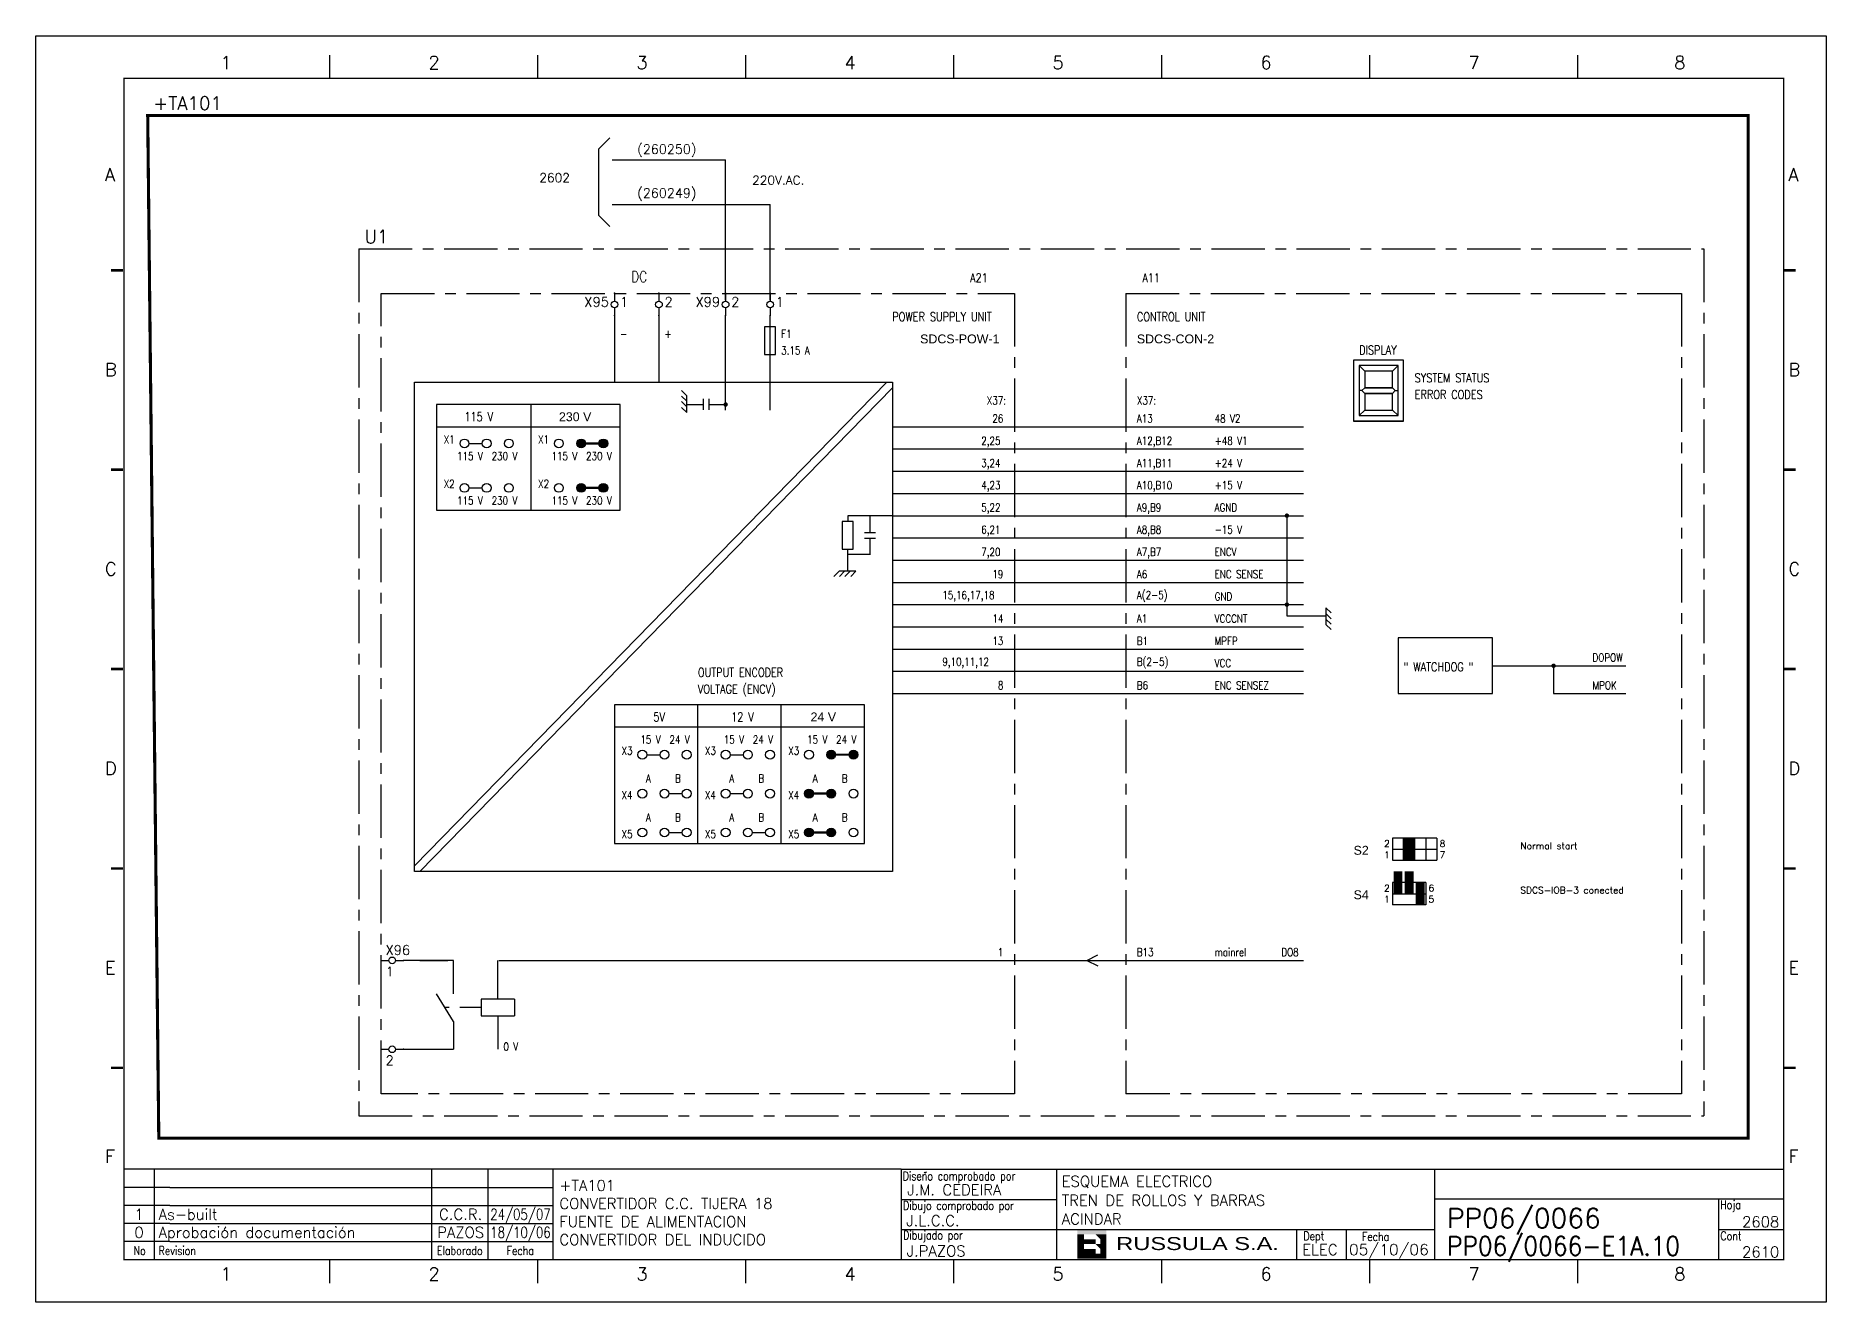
# Model space of a CAD drawing. Extents: x -25 to 1044, y -25744 to 292.
# Drawn here: x -25.4 to 394.6, y -1212.5 to -915.5 of the extents above; entities that cross this region are included whole.
import ezdxf
from ezdxf.enums import TextEntityAlignment as Align

# ---------------------------------------------------------------- set-up
doc = ezdxf.new("R2010")
doc.units = 0
doc.header["$LTSCALE"] = 10
doc.header["$MEASUREMENT"] = 0
for name, pattern in [('CENTER', [2, 1.25, -0.25, 0.25, -0.25]), ('DASHDOT', [1, 0.5, -0.25, 0, -0.25]), ('DASHED', [0.75, 0.5, -0.25])]:
    doc.linetypes.add(name, pattern=pattern)
doc.layers.get('0').update_dxf_attribs({"linetype": 'CONTINUOUS'})
for name, color, linetype in [('1', 7, 'CONTINUOUS'), ('10', 5, 'CONTINUOUS'), ('2', 7, 'CONTINUOUS'), ('25', 3, 'CONTINUOUS'), ('25K', 4, 'DASHED'), ('25PK', 4, 'CENTER'), ('35', 2, 'CONTINUOUS'), ('8', 1, 'CONTINUOUS'), ('9', 6, 'CONTINUOUS'), ('DIBUJO', 7, 'CONTINUOUS'), ('NODE', 7, 'CONTINUOUS')]:
    doc.layers.add(name, color=color, linetype=linetype)
doc.styles.add('ABBSTYLE', font='ROMANS.SHX', dxfattribs={"width": 0.8})
doc.styles.add('HELV', font='HELVBLD.SHX', dxfattribs={"width": 1.2})
doc.styles.add('HELVETICA', font='HELV.SHX')
doc.styles.add('LABEL', font='SIMPLEX', dxfattribs={"width": 0.8, "height": 4})
doc.styles.add('ROMANS', font='romans')
doc.styles.get("Standard").update_dxf_attribs({"font": 'simplex'})

# ---------------------------------------------------------------- blocks, each defined once
blk = doc.blocks.new('NOD', base_point=(237.5, 170))
at = {"layer": 'NODE'}
blk.add_point((237.5, 170), dxfattribs=at)
blk = doc.blocks.new('$$PLL21C')
for p, q in [((-2.5, 0), (-0.75, 0)), ((0.75, 0), (2.5, 0))]:
    blk.add_line(p, q)
at = {"layer": '2'}
blk.add_circle((0, 0), 0.75, dxfattribs=at)
for p in [(-2.5, 0), (2.5, 0)]:
    blk.add_blockref('NOD', p, dxfattribs=at)
at = {"layer": '8'}
blk.add_attdef('*A', (-1.5, -3.575), '', height=2.15, dxfattribs=at)
at = {"layer": '9'}
blk.add_attdef('ID', (-1.5, 1.25), '', height=2.15, dxfattribs=at)
blk = doc.blocks.new('$$PLU21C')
for p, q in [((0, 2.5), (0, 0.75)), ((0, -0.75), (0, -2.5))]:
    blk.add_line(p, q)
at = {"layer": '2'}
blk.add_circle((0, 0), 0.75, dxfattribs=at)
for p in [(0, 2.5), (0, -2.5)]:
    blk.add_blockref('NOD', p, dxfattribs=at)
at = {"layer": '8'}
blk.add_attdef('*A', (1.25, -0.5), '', height=2.15, dxfattribs=at)
at = {"layer": '9'}
blk.add_attdef('ID', text='', height=2.15, dxfattribs=at).set_placement((-1.25, -0.5), align=Align.RIGHT)
blk = doc.blocks.new('newcajec')
at = {"layer": '1'}
for p, q in [((179.4, 20.85), (0.13, 20.85)), ((7, 20.85), (7, 0)), ((71, 20.85), (71, 0)), ((84, 20.85), (84, 0.09)), ((99, 20.85), (99, 0)), ((215.2, 20.8), (215.2, 0)), ((10.6, 16.64), (0, 16.64)), ((10.6, 16.64), (99, 16.64)), ((184.64, 20.18), (184.81, 20.01)), ((184.81, 20.01), (185.18, 20.25)), ((10.6, 12.48), (0, 12.48)), ((10.6, 12.48), (99, 12.48)), ((179.4, 13.87), (215.2, 13.87)), ((368, 14.06), (368, 0)), ((10.6, 8.32), (0, 8.32)), ((10.6, 8.32), (99, 8.32)), ((10.6, 4.16), (0, 4.16)), ((10.6, 4.16), (99, 4.16)), ((179.4, 6.93), (267.63, 6.93)), ((267.63, 6.93), (302.5, 6.93)), ((270.63, 6.91), (270.63, 0)), ((282.07, 6.93), (282.07, 0)), ((368, 6.93), (383, 6.93))]:
    blk.add_line(p, q, dxfattribs=at)
for points in [[(47.5, 272.5, 0.3, 0.3, 0), (47.5, 277.91, 0.3, 0.3, 0)], [(95.5, 272.5, 0.3, 0.3, 0), (95.5, 277.91, 0.3, 0.3, 0)], [(143.5, 272.5, 0.3, 0.3, 0), (143.5, 277.91, 0.3, 0.3, 0)], [(191.5, 272.5, 0.3, 0.3, 0), (191.5, 277.91, 0.3, 0.3, 0)], [(239.5, 272.5, 0.3, 0.3, 0), (239.5, 277.91, 0.3, 0.3, 0)], [(287.5, 272.5, 0.3, 0.3, 0), (287.5, 277.91, 0.3, 0.3, 0)], [(335.5, 272.5, 0.3, 0.3, 0), (335.5, 277.91, 0.3, 0.3, 0)], [(-2.99, 228.23, 0.6, 0.6, 0), (-0.18, 228.23, 0.6, 0.6, 0)], [(383.01, 228.23, 0.6, 0.6, 0), (385.82, 228.23, 0.6, 0.6, 0)], [(-2.99, 182.23, 0.6, 0.6, 0), (-0.18, 182.23, 0.6, 0.6, 0)], [(383.01, 182.23, 0.6, 0.6, 0), (385.82, 182.23, 0.6, 0.6, 0)], [(-2.99, 136.23, 0.6, 0.6, 0), (-0.18, 136.23, 0.6, 0.6, 0)], [(383.01, 136.23, 0.6, 0.6, 0), (385.82, 136.23, 0.6, 0.6, 0)], [(-2.99, 90.23, 0.6, 0.6, 0), (-0.18, 90.23, 0.6, 0.6, 0)], [(383.01, 90.23, 0.6, 0.6, 0), (385.82, 90.23, 0.6, 0.6, 0)], [(-2.99, 44.23, 0.6, 0.6, 0), (-0.18, 44.23, 0.6, 0.6, 0)], [(383.01, 44.23, 0.6, 0.6, 0), (385.82, 44.23, 0.6, 0.6, 0)], [(383, 20.8, 0.3, 0.3, 0), (179.4, 20.8, 0.3, 0.3, 0), (179.4, 0, 0.3, 0.3, 0)], [(302.5, 20.8, 0.3, 0.3, 0), (302.5, 0, 0.3, 0.3, 0)], [(302.5, 14, 0.3, 0.3, 0), (383, 14, 0.3, 0.3, 0)], [(47.5, -5.5, 0.3, 0.3, 0), (47.5, -0.09, 0.3, 0.3, 0)], [(95.5, -5.5, 0.3, 0.3, 0), (95.5, -0.09, 0.3, 0.3, 0)], [(143.5, -5.5, 0.3, 0.3, 0), (143.5, -0.09, 0.3, 0.3, 0)], [(191.5, -5.5, 0.3, 0.3, 0), (191.5, -0.09, 0.3, 0.3, 0)], [(239.5, -5.5, 0.3, 0.3, 0), (239.5, -0.09, 0.3, 0.3, 0)], [(287.5, -5.5, 0.3, 0.3, 0), (287.5, -0.09, 0.3, 0.3, 0)], [(335.5, -5.5, 0.3, 0.3, 0), (335.5, -0.09, 0.3, 0.3, 0)]]:
    blk.add_lwpolyline(points, format="xyseb", dxfattribs=at)
at = {"layer": '1', "const_width": 0.3}
blk.add_lwpolyline([(0, 0), (0, 272.5), (383, 272.5), (383, 0)], close=True, dxfattribs=at)
at = {"layer": '2', "color": 14}
for p, q in [((221.42, 4.69), (221.42, 5.81)), ((221.42, 2.47), (221.42, 3.58))]:
    blk.add_line(p, q, dxfattribs=at)
for points in [[(220.05, 5.81), (220.05, 6.92), (226.74, 5.81), (226.74, 6.92)], [(221.42, 2.47), (220.05, 2.47), (221.42, 5.81), (220.05, 5.81)], [(221.42, 4.69), (224.25, 4.69), (221.42, 3.58), (224.25, 3.58)], [(224.25, 5.81), (225.37, 5.81), (225.37, 4.69)], [(225.37, 5.81), (226.74, 5.81), (225.37, 1.35), (226.74, 1.35)], [(224.25, 0.24), (224.25, 2.47), (220.05, 0.24), (220.05, 2.47)], [(224.25, 3.58), (225.37, 3.58), (225.37, 2.47)], [(226.74, 1.35), (226.74, 0.24), (224.25, 1.35), (224.25, 0.24)]]:
    blk.add_solid(points, dxfattribs=at)
at = {"layer": '1', "style": 'ROMANS'}
for s, p in [('1', (22.29, 274.68)), ('2', (70.29, 274.68)), ('3', (118.29, 274.68)), ('4', (166.29, 274.68)), ('5', (214.29, 274.68)), ('6', (262.29, 274.68)), ('7', (310.29, 274.68)), ('8', (357.79, 274.68)), ('A', (-4.37, 248.84)), ('A', (384.13, 248.84)), ('B', (-4.37, 203.84)), ('B', (384.13, 203.84)), ('C', (-4.37, 157.84)), ('C', (384.13, 157.84)), ('D', (-4.37, 111.84)), ('D', (384.13, 111.84)), ('E', (-4.37, 65.84)), ('E', (384.13, 65.84)), ('F', (-4.37, 22.34)), ('F', (384.13, 22.34)), ('1', (22.29, -4.82)), ('2', (70.29, -4.82)), ('3', (118.29, -4.82)), ('4', (166.29, -4.82)), ('5', (214.29, -4.82)), ('6', (262.29, -4.82)), ('7', (310.29, -4.82)), ('8', (357.79, -4.82))]:
    blk.add_text(s, height=3, dxfattribs=at).set_placement(p)
at = {"layer": '1', "style": 'LABEL', "width": 0.8}
for s, p in [('Diseno comprobado por', (179.73, 18.27)), ('Dibujo comprobado por', (179.81, 11.47)), ('Hoja', (368.38, 11.66)), ('Dibujado por', (179.83, 4.64)), ('Fecha', (285.71, 4.3)), ('Cont', (368.43, 4.46)), ('No', (2.23, 1.05)), ('Revision', (8, 1.05))]:
    blk.add_text(s, height=2, dxfattribs=at).set_placement(p)
for s, p in [('Dept', (274.61, 4.44)), ('Elaborado', (77.5, 1.05)), ('Fecha', (91.5, 1.05))]:
    blk.add_text(s, height=2, dxfattribs=at).set_placement(p, align=Align.CENTER)
at = {"layer": '10', "style": 'ROMANS'}
for tag, p in [('REV41', (3.5, 18.74)), ('REV43', (77.7, 18.74)), ('REV31', (3.5, 14.58)), ('REV33', (77.7, 14.58)), ('REV21', (3.5, 10.42)), ('REV23', (77.7, 10.42)), ('REV11', (3.5, 6.27)), ('REV13', (77.7, 6.27))]:
    blk.add_attdef(tag, text='', height=2.5, dxfattribs=at).set_placement(p, align=Align.MIDDLE)
for tag, p, height in [('REV42', (8, 17.49), 2.5), ('SHEETNAME1', (100.5, 15.83), 2.5), ('DESIGNCHECK', (180.74, 14.83), 2.5), ('DOCUMENTTYPE', (216.43, 16.8), 2.5), ('NOTA', (305.32, 15.8), 3), ('REV32', (8, 13.33), 2.5), ('SHEETNAME2', (100.5, 11.67), 2.5), ('OBJECT', (216.43, 12.4), 2.5), ('REV22', (8, 9.17), 2.5), ('SHEETNAME3', (100.5, 7.51), 2.5), ('DRAWINGCHECK', (180.53, 7.71), 2.5), ('CUSTOMER', (216.43, 8.08), 2.5), ('ORDER', (305.32, 7.3), 4.5), ('REV12', (8, 5.01), 2.5), ('SHEETNAME4', (100.5, 3.35), 2.5), ('DOCUMENT_ID', (305.32, 0.93), 4.4), ('USER', (180.63, 0.71), 2.5), ('DEPARTMENT', (271.93, 1.05), 2.5)]:
    blk.add_attdef(tag, p, '', height=height, dxfattribs=at)
for tag, width, p, p2 in [('REV44', 1.221199, (84.53, 17.49), (98.48, 17.49)), ('REV34', 1.221199, (84.53, 13.33), (98.48, 13.33)), ('REV24', 1.221199, (84.53, 9.17), (98.48, 9.17)), ('REV14', 1.221199, (84.53, 5.01), (98.48, 5.01)), ('CREATED2', 7.039915, (282.71, 1.05), (301.14, 1.05))]:
    blk.add_attdef(tag, text='', height=2.5, dxfattribs=dict(at, width=width)).set_placement(p, p2, align=Align.FIT)
for tag, p in [('SHEET', (382, 7.43)), ('NEXTSHEET', (382, 0.5))]:
    blk.add_attdef(tag, text='', height=2.5, dxfattribs=at).set_placement(p, align=Align.RIGHT)
at = {"layer": 'DIBUJO', "color": 14, "style": 'HELVETICA', "width": 1.3}
blk.add_text('RUSSULA S.A.', height=3, dxfattribs=at).set_placement((229, 2.19))

msp = doc.modelspace()

# ---------------------------------------------------------------- linework, layer by layer
at = {"layer": '2', "color": 7}
for p, q in [((106.68, -941.96), (109.28, -939.36)), ((106.68, -957.61), (106.68, -941.96)), ((109.81, -944.57), (136.43, -944.57)), ((136.43, -977.42), (136.43, -944.57)), ((109.81, -955), (146.86, -955)), ((146.86, -977.42), (146.86, -955)), ((109.28, -960.21), (106.68, -957.61)), ((292.87, -1103.61), (292.87, -1108.83)), ((303.3, -1103.61), (292.87, -1103.61)), ((295.48, -1108.83), (295.48, -1103.61)), ((298.08, -1108.83), (298.08, -1103.61)), ((300.69, -1103.61), (300.69, -1108.83)), ((303.3, -1103.61), (303.3, -1108.83)), ((292.87, -1106.22), (303.3, -1106.22)), ((292.87, -1108.83), (303.3, -1108.83)), ((292.87, -1108.83), (303.3, -1108.83)), ((300.69, -1114.04), (292.87, -1114.04)), ((292.87, -1114.04), (292.87, -1119.26)), ((292.87, -1116.65), (300.69, -1116.65)), ((300.69, -1114.04), (300.69, -1119.26)), ((300.69, -1119.26), (292.87, -1119.26))]:
    msp.add_line(p, q, dxfattribs=at)
at = {"layer": '2', "color": 3, "linetype": 'DASHDOT'}
msp.add_lwpolyline([(0.86, -934.14, 0.73, 0.73, 0), (376.3, -934.14, 0.73, 0.73, 0), (376.3, -1174.01, 0.73, 0.73, 0), (3.46, -1174.01, 0.73, 0.73, 0), (0.86, -934.14, 0.73, 0.73, 0)], format="xyseb", dxfattribs=at)
at = {"layer": '2', "color": 7}
for points in [[(102.02, -1011.06, 1.04, 1.04, 1), (103.06, -1011.06, 1.04, 1.04, 1)], [(107.23, -1011.06, 1.04, 1.04, 1), (108.27, -1011.06, 1.04, 1.04, 1)], [(102.02, -1021.48, 1.04, 1.04, 1), (103.06, -1021.48, 1.04, 1.04, 1)], [(107.23, -1021.48, 1.04, 1.04, 1), (108.27, -1021.48, 1.04, 1.04, 1)], [(160.68, -1084.06, 1.04, 1.04, 1), (161.72, -1084.06, 1.04, 1.04, 1)], [(165.89, -1084.06, 1.04, 1.04, 1), (166.94, -1084.06, 1.04, 1.04, 1)], [(155.47, -1093.18, 1.04, 1.04, 1), (156.51, -1093.18, 1.04, 1.04, 1)], [(160.68, -1093.18, 1.04, 1.04, 1), (161.72, -1093.18, 1.04, 1.04, 1)], [(155.47, -1102.31, 1.04, 1.04, 1), (156.51, -1102.31, 1.04, 1.04, 1)], [(160.68, -1102.31, 1.04, 1.04, 1), (161.72, -1102.31, 1.04, 1.04, 1)]]:
    msp.add_lwpolyline(points, format="xyseb", close=True, dxfattribs=at)
for points in [[(103.53, -1011.06, 0.521, 0.521, 0), (106.87, -1011.06, 0.521, 0.521, 0)], [(103.53, -1021.48, 0.521, 0.521, 0), (106.87, -1021.48, 0.521, 0.521, 0)], [(162.19, -1084.06, 0.521, 0.521, 0), (165.53, -1084.06, 0.521, 0.521, 0)], [(156.98, -1093.18, 0.521, 0.521, 0), (160.32, -1093.18, 0.521, 0.521, 0)], [(156.98, -1102.31, 0.521, 0.521, 0), (160.32, -1102.31, 0.521, 0.521, 0)]]:
    msp.add_lwpolyline(points, format="xyseb", dxfattribs=at)
for points in [[(295.48, -1103.61), (295.48, -1108.83), (298.08, -1103.61), (298.08, -1108.83)], [(293.13, -1116.61), (293.13, -1111.39), (295.21, -1116.61), (295.21, -1111.39)], [(295.74, -1116.61), (295.74, -1111.39), (297.82, -1116.61), (297.82, -1111.39)], [(298.34, -1119.26), (298.34, -1114.04), (300.43, -1119.26), (300.43, -1114.04)]]:
    msp.add_solid(points, dxfattribs=at)
at = {"layer": '25'}
for p, q in [((68.64, -1001.93), (68.64, -1026.7)), ((111.66, -1001.93), (68.64, -1001.93)), ((90.81, -1026.7), (90.81, -1001.93)), ((111.66, -1026.7), (111.66, -1001.93)), ((68.64, -1007.14), (111.66, -1007.14)), ((68.64, -1026.7), (111.66, -1026.7)), ((169.02, -1072.33), (110.36, -1072.33)), ((110.36, -1072.33), (110.36, -1104.92)), ((129.91, -1104.92), (129.91, -1072.33)), ((149.47, -1104.92), (149.47, -1072.33)), ((169.02, -1104.92), (169.02, -1072.33)), ((110.36, -1077.54), (169.02, -1077.54)), ((110.36, -1104.92), (169.02, -1104.92))]:
    msp.add_line(p, q, dxfattribs=at)
at = {"layer": '25K'}
msp.add_line((79.07, -1143.37), (70.6, -1143.37), dxfattribs=at)
at = {"layer": '25PK'}
for p, q in [((50.39, -965.43), (365.87, -965.43)), ((50.39, -965.43), (365.87, -965.43)), ((50.39, -965.43), (50.39, -1168.79)), ((50.39, -965.43), (50.39, -1168.79)), ((365.87, -965.43), (365.87, -1168.79)), ((55.61, -975.86), (204.22, -975.86)), ((55.61, -1163.58), (55.61, -975.86)), ((204.22, -975.86), (204.22, -1163.58)), ((230.29, -975.86), (230.29, -1163.58)), ((230.29, -975.86), (360.66, -975.86)), ((360.66, -975.86), (360.66, -1163.58)), ((204.22, -1163.58), (55.61, -1163.58)), ((360.66, -1163.58), (230.29, -1163.58)), ((50.39, -1168.79), (365.87, -1168.79))]:
    msp.add_line(p, q, dxfattribs=at)
at = {"layer": '35'}
for p, q in [((110.36, -981.07), (110.36, -996.72)), ((120.79, -981.07), (120.79, -996.72)), ((136.43, -1003.23), (136.43, -981.07)), ((146.86, -1003.23), (146.86, -981.07)), ((145.56, -983.68), (145.56, -990.2)), ((148.17, -983.68), (145.56, -983.68)), ((148.17, -990.2), (148.17, -983.68)), ((145.56, -990.2), (148.17, -990.2)), ((283.74, -991.5), (283.74, -1005.84)), ((295.48, -991.5), (283.74, -991.5)), ((294.17, -992.8), (285.05, -992.8)), ((285.05, -992.8), (285.05, -999.32)), ((286.35, -994.11), (285.05, -992.8)), ((292.87, -994.11), (286.35, -994.11)), ((286.35, -994.11), (286.35, -998.02)), ((292.87, -994.11), (294.17, -992.8)), ((292.87, -998.02), (292.87, -994.11)), ((294.17, -999.32), (294.17, -992.8)), ((295.48, -1005.84), (295.48, -991.5)), ((63.43, -1111.43), (63.43, -996.72)), ((63.43, -1110.13), (174.24, -996.72)), ((63.43, -996.72), (175.54, -996.72)), ((64.73, -1111.43), (175.54, -998.02)), ((127.31, -999.88), (126.05, -998.66)), ((175.54, -996.72), (175.54, -1111.43)), ((285.05, -998.02), (285.05, -1004.54)), ((285.7, -998.67), (285.05, -998.67)), ((286.35, -998.02), (285.7, -998.67)), ((285.7, -998.67), (286.35, -999.32)), ((292.87, -998.02), (286.35, -998.02)), ((286.35, -998.02), (292.87, -998.02)), ((292.87, -999.32), (286.35, -999.32)), ((286.35, -999.32), (292.87, -999.32)), ((286.35, -999.32), (286.35, -1003.23)), ((292.87, -998.02), (293.52, -998.67)), ((293.52, -998.67), (292.87, -999.32)), ((292.87, -1003.23), (292.87, -999.32)), ((293.52, -998.67), (294.16, -998.67)), ((294.17, -1004.54), (294.17, -998.02)), ((127.31, -1001.16), (126.05, -999.94)), ((127.31, -1002.46), (126.05, -1001.24)), ((127.31, -1003.82), (126.05, -1002.6)), ((127.31, -1003.82), (127.31, -999.88)), ((131.16, -1000.6), (131.16, -1003.2)), ((132.47, -1000.6), (132.47, -1003.2)), ((286.35, -1003.23), (285.05, -1004.54)), ((286.35, -1003.23), (292.87, -1003.23)), ((292.87, -1003.23), (294.17, -1004.54)), ((175.54, -1007.14), (272.01, -1007.14)), ((283.74, -1005.84), (295.48, -1005.84)), ((295.48, -1005.84), (283.74, -1005.84)), ((285.05, -1004.54), (294.17, -1004.54)), ((76.21, -1011.06), (79.33, -1011.06)), ((103.58, -1011.06), (106.71, -1011.06)), ((175.54, -1012.36), (272.01, -1012.36)), ((175.54, -1017.57), (272.01, -1017.57)), ((76.21, -1021.48), (79.33, -1021.48)), ((103.58, -1021.48), (106.71, -1021.48)), ((175.54, -1022.79), (272.01, -1022.79)), ((175.54, -1028), (272.01, -1028)), ((166.39, -1029.36), (163.78, -1029.36)), ((163.78, -1029.36), (163.78, -1035.88)), ((166.39, -1035.88), (166.39, -1029.36)), ((168.99, -1031.97), (171.6, -1031.97)), ((163.78, -1035.88), (166.39, -1035.88)), ((168.99, -1033.27), (171.6, -1033.27)), ((175.54, -1033.22), (272.01, -1033.22)), ((163.07, -1041.04), (161.85, -1042.3)), ((167, -1041.04), (163.06, -1041.04)), ((164.35, -1041.04), (163.13, -1042.3)), ((165.64, -1041.04), (164.42, -1042.3)), ((167, -1041.04), (165.78, -1042.3)), ((175.54, -1038.43), (272.01, -1038.43)), ((175.54, -1043.65), (272.01, -1043.65)), ((175.54, -1048.86), (272.01, -1048.86)), ((277.22, -1049.58), (278.49, -1050.8)), ((277.23, -1049.58), (277.23, -1053.52)), ((175.54, -1054.07), (272.01, -1054.07)), ((277.22, -1050.94), (278.49, -1052.16)), ((277.22, -1052.24), (278.49, -1053.45)), ((277.22, -1053.51), (278.49, -1054.73)), ((294.17, -1056.68), (294.17, -1069.72)), ((316.33, -1056.68), (294.17, -1056.68)), ((316.33, -1069.72), (316.33, -1056.68)), ((175.54, -1059.29), (272.01, -1059.29)), ((175.54, -1064.5), (272.01, -1064.5)), ((175.54, -1069.72), (272.01, -1069.72)), ((294.17, -1069.72), (316.33, -1069.72)), ((117.92, -1084.06), (121.05, -1084.06)), ((137.48, -1084.06), (140.6, -1084.06)), ((162.24, -1084.06), (165.37, -1084.06)), ((123.14, -1093.18), (126.26, -1093.18)), ((137.48, -1093.18), (140.6, -1093.18)), ((137.48, -1093.18), (140.6, -1093.18)), ((157.03, -1093.18), (160.16, -1093.18)), ((157.03, -1093.18), (160.16, -1093.18)), ((123.14, -1102.31), (126.26, -1102.31)), ((142.69, -1102.31), (145.82, -1102.31)), ((157.03, -1102.31), (160.16, -1102.31)), ((175.54, -1111.43), (63.43, -1111.43)), ((72.56, -1132.29), (60.82, -1132.29)), ((64.73, -1132.29), (71.25, -1132.29)), ((72.56, -1140.11), (72.56, -1132.29)), ((82.98, -1141.42), (82.98, -1132.29)), ((83.25, -1132.29), (272.01, -1132.29)), ((221.17, -1132.29), (223.78, -1130.99)), ((221.17, -1132.29), (223.78, -1133.6)), ((72.56, -1146.63), (68.64, -1140.11)), ((86.9, -1141.42), (79.07, -1141.42)), ((79.07, -1141.42), (79.07, -1145.33)), ((86.9, -1141.42), (86.9, -1145.33)), ((79.07, -1145.33), (86.9, -1145.33)), ((82.98, -1145.33), (82.98, -1153.15)), ((72.56, -1146.63), (72.56, -1153.15)), ((60.82, -1153.15), (72.56, -1153.15))]:
    msp.add_line(p, q, dxfattribs=at)
for points in [[(127.25, -1001.93), (131.16, -1001.93)], [(132.47, -1001.93), (136.38, -1001.93)], [(175.54, -1028), (165.11, -1028), (165.11, -1029.36)], [(170.33, -1031.97), (170.33, -1028.06)], [(268.1, -1028), (268.1, -1048.86), (268.1, -1051.47), (277.22, -1051.47)], [(165.11, -1041.09), (165.11, -1035.88)], [(170.33, -1037.13), (165.11, -1037.13)], [(170.33, -1037.18), (170.33, -1033.27)], [(316.33, -1063.2), (347.62, -1063.2)], [(330.67, -1063.2), (330.67, -1069.72), (347.62, -1069.72)]]:
    msp.add_lwpolyline(points, dxfattribs=at)
for points in [[(136.17, -1001.93, 0.521, 0.521, 1), (136.69, -1001.93, 0.521, 0.521, 1)], [(267.84, -1028, 0.521, 0.521, 1), (268.36, -1028, 0.521, 0.521, 1)], [(267.84, -1048.86, 0.521, 0.521, 1), (268.36, -1048.86, 0.521, 0.521, 1)], [(330.41, -1063.2, 0.521, 0.521, 1), (330.93, -1063.2, 0.521, 0.521, 1)]]:
    msp.add_lwpolyline(points, format="xyseb", close=True, dxfattribs=at)
for centre in [(75.16, -1011.06), (80.38, -1011.06), (85.59, -1011.06), (97.32, -1011.06), (102.54, -1011.06), (107.75, -1011.06), (75.16, -1021.48), (80.38, -1021.48), (85.59, -1021.48), (97.32, -1021.48), (102.54, -1021.48), (107.75, -1021.48), (116.88, -1084.06), (122.09, -1084.06), (127.31, -1084.06), (136.43, -1084.06), (141.65, -1084.06), (146.86, -1084.06), (155.99, -1084.06), (161.2, -1084.06), (166.42, -1084.06), (116.88, -1093.18), (116.88, -1093.18), (122.09, -1093.18), (122.09, -1093.18), (127.31, -1093.18), (127.31, -1093.18), (136.43, -1093.18), (136.43, -1093.18), (141.65, -1093.18), (141.65, -1093.18), (146.86, -1093.18), (146.86, -1093.18), (155.99, -1093.18), (155.99, -1093.18), (161.2, -1093.18), (161.2, -1093.18), (166.42, -1093.18), (166.42, -1093.18), (116.88, -1102.31), (122.09, -1102.31), (127.31, -1102.31), (136.43, -1102.31), (141.65, -1102.31), (146.86, -1102.31), (155.99, -1102.31), (161.2, -1102.31), (166.42, -1102.31)]:
    msp.add_circle(centre, 1.04, dxfattribs=at)
at = {"layer": 'DIBUJO'}
msp.add_lwpolyline([(-25.39, -915.46), (394.61, -915.46), (394.61, -1212.46), (-25.39, -1212.46), (-25.39, -915.46)], dxfattribs=at)

# ---------------------------------------------------------------- block references
at = {"layer": '2', "color": 7}
ref = msp.add_blockref('newcajec', (-4.72, -1202.46), dxfattribs=dict(at, xscale=1.016513761467889, yscale=1.016513761467889, zscale=1.016513761467889))
ref.add_attrib('REV24', '24/05/07', dxfattribs={"layer": '10', "height": 2.541, "style": 'ROMANS', "width": 0.728168}).set_placement((81.21, -1193.13), (95.39, -1193.13), align=Align.FIT)
ref.add_attrib('SHEETNAME3', 'FUENTE DE ALIMENTACION', (97.44, -1194.83), dxfattribs={"layer": '10', "height": 2.5413, "style": 'ROMANS'})
ref.add_attrib('SHEETNAME2', 'CONVERTIDOR C.C. TIJERA 18', (97.44, -1190.6), dxfattribs={"layer": '10', "height": 2.5413, "style": 'ROMANS'})
ref.add_attrib('SHEETNAME1', '+TA101', (97.44, -1186.37), dxfattribs={"layer": '10', "height": 2.541, "style": 'ROMANS'})
ref.add_attrib('USER', 'J.PAZOS', (178.9, -1201.74), dxfattribs={"layer": '10', "height": 2.541, "style": 'ROMANS'})
ref.add_attrib('DRAWINGCHECK', 'J.L.C.C.', (178.8, -1194.62), dxfattribs={"layer": '10', "height": 2.541, "style": 'ROMANS'})
ref.add_attrib('DESIGNCHECK', 'J.M. CEDEIRA', (179.01, -1187.38), dxfattribs={"layer": '10', "height": 2.5413, "style": 'ROMANS'})
ref.add_attrib('REV22', 'As-built', (3.42, -1193.13), dxfattribs={"layer": '10', "height": 2.541, "style": 'ROMANS'})
ref.add_attrib('REV12', 'Aprobación documentación', (3.42, -1197.36), dxfattribs={"layer": '10', "height": 2.5413, "style": 'ROMANS'})
ref.add_attrib('REV21', '1', dxfattribs={"layer": '10', "height": 2.54, "style": 'ROMANS'}).set_placement((-1.16, -1191.86), align=Align.MIDDLE)
ref.add_attrib('REV11', '0', dxfattribs={"layer": '10', "height": 2.54, "style": 'ROMANS'}).set_placement((-1.16, -1196.09), align=Align.MIDDLE)
ref.add_attrib('SHEETNAME4', 'CONVERTIDOR DEL INDUCIDO', (97.44, -1199.06), dxfattribs={"layer": '10', "height": 2.5413, "style": 'ROMANS'})
ref.add_attrib('REV14', '18/10/06', dxfattribs={"layer": '10', "height": 2.541, "style": 'ROMANS', "width": 0.728168}).set_placement((81.21, -1197.36), (95.39, -1197.36), align=Align.FIT)
ref.add_attrib('REV23', 'C.C.R.', dxfattribs={"layer": '10', "height": 2.541, "style": 'ROMANS'}).set_placement((74.27, -1191.86), align=Align.MIDDLE)
ref.add_attrib('REV13', 'PAZOS', dxfattribs={"layer": '10', "height": 2.541, "style": 'ROMANS'}).set_placement((74.27, -1196.09), align=Align.MIDDLE)
ref.add_attrib('DOCUMENT_ID', 'PP06/0066-E1A.10', (305.65, -1201.51), dxfattribs={"layer": '10', "height": 4.4727, "style": 'ROMANS', "width": 0.9})
ref.add_attrib('ORDER', 'PP06/0066', (305.65, -1195.04), dxfattribs={"layer": '10', "height": 4.574, "style": 'ROMANS'})
ref.add_attrib('CUSTOMER', 'ACINDAR', (215.29, -1194.24), dxfattribs={"layer": '10', "height": 2.541, "style": 'ROMANS'})
ref.add_attrib('OBJECT', 'TREN DE ROLLOS Y BARRAS', (215.29, -1189.85), dxfattribs={"layer": '10', "height": 2.5413, "style": 'ROMANS'})
ref.add_attrib('DOCUMENTTYPE', 'ESQUEMA ELECTRICO', (215.29, -1185.38), dxfattribs={"layer": '10', "height": 2.5413, "style": 'ROMANS'})
ref.add_attrib('CREATED2', '05/10/06', dxfattribs={"layer": '10', "height": 2.541, "style": 'ROMANS', "width": 0.961976}).set_placement((282.66, -1201.4), (301.4, -1201.4), align=Align.FIT)
ref.add_attrib('DEPARTMENT', 'ELEC', (271.71, -1201.4), dxfattribs={"layer": '10', "height": 2.541, "style": 'ROMANS'})
ref.add_attrib('NEXTSHEET', '2610', dxfattribs={"layer": '10', "height": 2.541, "style": 'ROMANS'}).set_placement((383.59, -1201.95), align=Align.RIGHT)
ref.add_attrib('SHEET', '2608', dxfattribs={"layer": '10', "height": 2.541, "style": 'ROMANS'}).set_placement((383.59, -1194.9), align=Align.RIGHT)
at = {"layer": '2', "color": 7, "xscale": 1.042899108923675, "yscale": 1.042899108923675, "zscale": 1.042899108923675}
for name, p, values in [('$$PLU21C', (110.36, -978.46), {'ID': 'X95', '*A': '1'}), ('$$PLU21C', (120.79, -978.46), {'*A': '2'}), ('$$PLU21C', (136.43, -978.46), {'ID': 'X99', '*A': '2'}), ('$$PLU21C', (146.86, -978.46), {'*A': '1'}), ('$$PLL21C', (58.22, -1132.29), {'ID': 'X96', '*A': '1'}), ('$$PLL21C', (58.22, -1153.15), {'*A': '2'})]:
    msp.add_blockref(name, p, dxfattribs=at).add_auto_attribs(values)

# ---------------------------------------------------------------- texts
at = {"layer": '2', "color": 6}
for s, height, p in [('+TA101', 3.129, (2.16, -932.84)), ('(260250)', 2.19, (115.7, -943.13)), ('(260249)', 2.19, (115.7, -953.44)), ('U1', 3.129, (51.7, -964.12))]:
    msp.add_text(s, height=height, dxfattribs=at).set_placement(p)
at = {"layer": '2', "color": 7}
for s, height, style, p in [('2602', 2.086, 'ROMANS', (92.74, -949.78)), ('220V.AC.', 2.086, 'ROMANS', (142.66, -950.36)), ('S2', 2.086, 'HELV', (283.74, -1107.52)), ('Normal start', 1.5643, 'ROMANS', (322.85, -1106.22)), ('S4', 2.086, 'HELV', (283.74, -1117.95)), ('SDCS-IOB-3 conected', 1.5643, 'ROMANS', (322.85, -1116.62))]:
    msp.add_text(s, height=height, dxfattribs=dict(at, style=style)).set_placement(p)
at = {"layer": '2', "color": 7, "style": 'ROMANS'}
for s, p in [('2', (291.56, -1104.92)), ('8', (304.6, -1104.92)), ('1', (291.56, -1107.52)), ('7', (304.6, -1107.52)), ('2', (291.56, -1115.35)), ('1', (291.56, -1117.95)), ('5', (301.99, -1117.95)), ('6', (301.99, -1115.35))]:
    msp.add_text(s, height=1.56, dxfattribs=at).set_placement(p, align=Align.MIDDLE)
at = {"layer": '25', "style": 'ABBSTYLE', "width": 0.8}
for s, height, p in [('DC', 2.607, (114.27, -973.25)), ('A21', 2.086, (193.79, -973.25)), ('A11', 2.086, (234.2, -973.25)), ('POWER SUPPLY UNIT', 2.0858, (175.54, -982.38)), ('CONTROL UNIT', 2.0858, (232.9, -982.38)), ('-', 1.88, (111.66, -986.29)), ('+', 1.88, (122.09, -986.29)), ('F1', 1.877, (149.47, -986.29)), ('3.15 A', 1.877, (149.47, -990.2)), ('DISPLAY', 2.086, (285.05, -990.2)), ('SYSTEM STATUS', 2.0858, (298.08, -996.72)), ('ERROR CODES', 2.0858, (298.08, -1000.63)), ('115 V', 2.086, (75.16, -1005.84)), ('X37:', 1.877, (197.7, -1001.93)), ('X37:', 1.877, (232.9, -1001.93)), ('26', 1.877, (199.01, -1006.16)), ('A13', 1.877, (232.9, -1006.16)), ('48 V2', 1.877, (251.15, -1006.16)), ('X1', 1.877, (70.29, -1011.06)), ('X1', 1.877, (92.45, -1011.06)), ('2,25', 1.877, (196.4, -1011.37)), ('A12,B12', 1.877, (232.9, -1011.37)), ('+48 V1', 1.877, (251.15, -1011.37)), ('115 V', 1.877, (73.42, -1014.97)), ('230 V', 1.877, (81.54, -1014.97)), ('115 V', 1.877, (95.59, -1014.97)), ('230 V', 1.877, (103.7, -1014.97)), ('3,24', 1.877, (196.4, -1016.59)), ('A11,B11', 1.877, (232.9, -1016.59)), ('+24 V', 1.877, (251.15, -1016.59)), ('X2', 1.877, (70.29, -1021.48)), ('X2', 1.877, (92.45, -1021.48)), ('4,23', 1.877, (196.4, -1021.8)), ('A10,B10', 1.877, (232.9, -1021.8)), ('+15 V', 1.877, (251.15, -1021.8)), ('115 V', 1.877, (73.42, -1025.4)), ('230 V', 1.877, (81.54, -1025.4)), ('115 V', 1.877, (95.59, -1025.4)), ('230 V', 1.877, (103.7, -1025.4)), ('5,22', 1.877, (196.4, -1027.02)), ('A9,B9', 1.877, (232.9, -1027.02)), ('AGND', 1.877, (251.15, -1027.02)), ('6,21', 1.877, (196.4, -1032.23)), ('A8,B8', 1.877, (232.9, -1032.23)), ('-15 V', 1.877, (251.15, -1032.23)), ('7,20', 1.877, (196.4, -1037.45)), ('A7,B7', 1.877, (232.9, -1037.45)), ('ENCV', 1.877, (251.15, -1037.45)), ('19', 1.877, (199.01, -1042.66)), ('A6', 1.877, (232.9, -1042.66)), ('ENC SENSE', 1.877, (251.15, -1042.66)), ('15,16,17,18', 1.8772, (187.27, -1047.56)), ('A(2-5)', 1.877, (232.9, -1047.56)), ('GND', 1.877, (251.15, -1047.88)), ('14', 1.877, (199.01, -1053.09)), ('A1', 1.877, (232.9, -1053.09)), ('VCCCNT', 1.877, (251.15, -1053.09)), ('13', 1.877, (199.01, -1058.31)), ('B1', 1.877, (232.9, -1058.31)), ('MPFP', 1.877, (251.15, -1058.31)), ('9,10,11,12', 1.877, (187.27, -1063.2)), ('B(2-5)', 1.877, (232.9, -1063.2)), ('VCC', 1.877, (251.15, -1063.52)), ('" WATCHDOG "', 2.0858, (295.48, -1064.5)), ('DOPOW', 1.877, (339.8, -1062.22)), ('OUTPUT ENCODER', 2.0858, (129.91, -1065.81)), ('VOLTAGE (ENCV)', 2.0858, (129.91, -1069.72)), ('8', 1.88, (200.31, -1068.73)), ('B6', 1.877, (232.9, -1068.73)), ('ENC SENSEZ', 1.877, (251.15, -1068.73)), ('MPOK', 1.877, (339.8, -1068.73)), ('5V', 2.086, (119.49, -1076.24)), ('12 V', 2.086, (137.74, -1076.24)), ('X3', 1.877, (112.01, -1084.06)), ('15 V', 1.877, (116.44, -1081.45)), ('24 V', 1.877, (123.25, -1081.45)), ('X3', 1.877, (131.56, -1084.06)), ('15 V', 1.877, (136, -1081.45)), ('24 V', 1.877, (142.81, -1081.45)), ('X3', 1.877, (151.12, -1084.06)), ('15 V', 1.877, (155.55, -1081.45)), ('24 V', 1.877, (162.36, -1081.45)), ('A', 1.88, (117.75, -1090.58)), ('B', 1.88, (124.56, -1090.58)), ('A', 1.88, (137.3, -1090.58)), ('B', 1.88, (144.11, -1090.58)), ('A', 1.88, (156.86, -1090.58)), ('B', 1.88, (163.67, -1090.58)), ('X4', 1.877, (112.01, -1094.49)), ('X4', 1.877, (112.01, -1094.49)), ('X4', 1.877, (131.56, -1094.49)), ('X4', 1.877, (131.56, -1094.49)), ('X4', 1.877, (151.12, -1094.49)), ('X4', 1.877, (151.12, -1094.49)), ('A', 1.88, (117.75, -1099.7)), ('B', 1.88, (124.56, -1099.7)), ('A', 1.88, (137.3, -1099.7)), ('B', 1.88, (144.11, -1099.7)), ('A', 1.88, (156.86, -1099.7)), ('B', 1.88, (163.67, -1099.7)), ('X5', 1.877, (112.01, -1103.61)), ('X5', 1.877, (131.56, -1103.61)), ('X5', 1.877, (151.12, -1103.61)), ('1', 1.88, (200.31, -1131.31)), ('B13', 1.877, (232.9, -1131.31)), ('mainrel', 1.877, (251.15, -1131.31)), ('DO8', 1.877, (266.8, -1131.31)), ('0 V', 1.877, (84.29, -1153.47))]:
    msp.add_text(s, height=height, dxfattribs=at).set_placement(p)
at = {"layer": '25', "style": 'HELV'}
for s, p in [('SDCS-POW-1', (182.06, -987.59)), ('SDCS-CON-2', (232.9, -987.59)), ('230 V', (97.32, -1005.84)), ('24 V', (156.35, -1076.24))]:
    msp.add_text(s, height=2.086, dxfattribs=at).set_placement(p)

doc.saveas('drawing.dxf')
